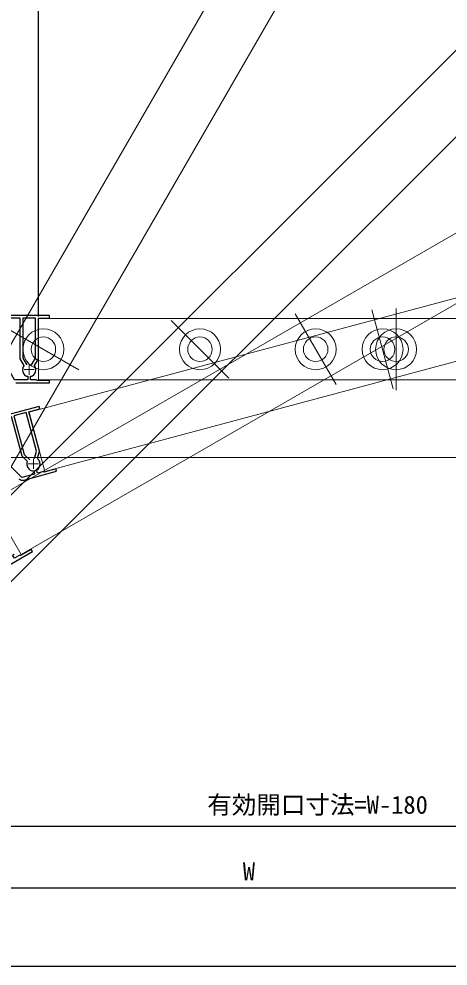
# Model space of a CAD drawing. Units: millimetres, scale not verified. Extents: x -525 to 525, y -783 to 780.
# Drawn here: x -112.5 to 97.4, y -783.2 to -319.5 of the extents above; entities that cross this region are included whole.
import ezdxf
from ezdxf.enums import TextEntityAlignment as Align

# ---------------------------------------------------------------- set-up
doc = ezdxf.new("R2010")
doc.units = ezdxf.units.MM
doc.header["$LTSCALE"] = 4
for name, color, linetype in [('0-3_YKK_11', 7, 'Continuous'), ('0-4_YKK_11E', 7, 'Continuous'), ('0-8_YKK_D', 6, 'Continuous'), ('0-9_YKK_ZWAK', 7, 'Continuous')]:
    doc.layers.add(name, color=color, linetype=linetype)
doc.layers.add('0-5_YKK_12', color=2, linetype='Continuous', lineweight=18)
doc.styles.add('ＭＳ ゴシック', font='')
doc.styles.get('ＭＳ ゴシック').set_extended_font_data('MS Gothic')

msp = doc.modelspace()

# ---------------------------------------------------------------- linework, layer by layer
at = {"layer": '0-3_YKK_11'}
for p, q in [((-110.7, -491.196), (-110.7, -491.396)), ((-104.3, -491.396), (-104.3, -491.196))]:
    msp.add_line(p, q, dxfattribs=at)
for points in [[(-97.5, -464.796), (-123.113, -464.796), (-123.21, -464.871), (-123.77, -464.926), (-123.882, -464.872)], [(-123.3, -465.896), (-112, -465.896), (-112, -485.962), (-110.17, -489.131), (-110.179, -489.445)], [(-106.31, -488.894), (-104.4, -485.587), (-104.4, -465.996), (-110.6, -465.996), (-110.6, -485.587), (-108.69, -488.894)], [(-104.821, -489.445), (-104.83, -489.131), (-103, -485.962), (-103, -465.996), (-97.5, -465.996), (-97.5, -464.796)], [(-109.135, -494.313), (-108.858, -494.396), (-108.8, -494.396), (-108.2, -494.396), (-108.2, -496.196), (-114.629, -496.196), (-121.949, -483.517), (-123.164, -478.984), (-124.612, -479.372), (-123.398, -483.905)], [(-114.051, -497.696), (-97.5, -497.696), (-97.5, -496.496), (-103.5, -496.496), (-104.143, -496.196), (-106.8, -496.196), (-106.8, -494.396), (-106.2, -494.396), (-106.142, -494.396), (-105.865, -494.313)]]:
    msp.add_lwpolyline(points, dxfattribs=at)
for centre, radius, start, end in [((-107.5, -491.196), 3.2, 146.83373, 180), ((-107.2, -491.396), 3.5, 180, 236.44269), ((-107.8, -491.396), 3.5, 303.55731, 360), ((-107.5, -491.196), 3.2, 360, 33.16627)]:
    msp.add_arc(centre, radius, start, end, dxfattribs=at)
at = {"layer": '0-4_YKK_11E'}
for p, q in [((-102.289, -536.68), (-102.341, -536.487)), ((-108.523, -538.143), (-108.471, -538.336))]:
    msp.add_line(p, q, dxfattribs=at)
for points in [[(-102.606, -509.226), (-127.346, -515.855), (-127.42, -515.953), (-127.947, -516.151), (-128.069, -516.128)], [(-103.298, -534.931), (-103.388, -534.63), (-102.44, -531.094), (-107.608, -511.809), (-102.295, -510.386), (-102.606, -509.226)], [(-127.242, -516.966), (-116.327, -514.042), (-111.134, -533.424), (-108.546, -536.012), (-108.473, -536.317)], [(-104.878, -534.784), (-103.89, -531.094), (-108.96, -512.171), (-114.949, -513.776), (-109.878, -532.699), (-107.178, -535.4)], [(-106.205, -540.749), (-105.916, -540.758), (-105.86, -540.742), (-105.28, -540.587), (-104.814, -542.326), (-111.024, -543.99), (-121.376, -533.637), (-123.723, -529.573), (-125.022, -530.323), (-122.675, -534.387)], [(-110.078, -545.289), (-94.091, -541.005), (-94.401, -539.846), (-100.197, -541.399), (-100.896, -541.276), (-103.462, -541.963), (-103.928, -540.225), (-103.348, -540.07), (-103.292, -540.054), (-103.047, -539.902)], [(-120.247, -588.518), (-105.913, -580.242), (-106.513, -579.203), (-111.709, -582.203), (-112.416, -582.265), (-114.717, -583.593), (-115.617, -582.034), (-115.097, -581.734), (-115.047, -581.705), (-114.849, -581.495)]]:
    msp.add_lwpolyline(points, dxfattribs=at)
for centre, radius, start, end in [((-105.432, -537.315), 3.2, 161.83373, 195), ((-105.432, -537.315), 3.2, 15, 48.16627), ((-105.67, -537.586), 3.5, 318.55731, 15), ((-105.091, -537.431), 3.5, 195, 251.44269), ((-110.725, -542.874), 2.5, 225, 285)]:
    msp.add_arc(centre, radius, start, end, dxfattribs=at)
at = {"layer": '0-5_YKK_12'}
for p, q in [((30.816, -223.724), (-201.034, -625.3)), ((-175.053, -640.3), (56.797, -238.724)), ((169.597, -266.498), (-158.289, -594.383)), ((-137.076, -615.596), (190.81, -287.711)), ((275.175, -323.906), (-126.401, -555.756)), ((-111.401, -581.736), (290.175, -349.886)), ((340.357, -392.036), (-107.543, -512.05)), ((-99.778, -541.028), (348.121, -421.014)), ((60.2, -461.928), (70.553, -500.565)), ((72, -461.246), (72, -501.246)), ((360.7, -466.246), (-103, -466.246)), ((-103, -466.246), (-103, -496.246)), ((-38.081, -467.104), (-9.796, -495.388)), ((-38.081, -467.104), (-9.796, -495.388)), ((22.653, -463.926), (42.653, -498.567)), ((-117.864, -471.246), (-83.223, -491.246)), ((-110, -491.196), (-105, -491.196)), ((-107.5, -488.696), (-107.5, -493.696)), ((-103, -496.246), (360.7, -496.246)), ((-107.543, -512.05), (-99.778, -541.028)), ((-444.661, -534.246), (452.058, -534.246)), ((-107.932, -537.315), (-102.932, -537.315)), ((-105.432, -534.815), (-105.432, -539.815)), ((-126.401, -555.756), (-111.401, -581.736))]:
    msp.add_line(p, q, dxfattribs=at)
for centre, radius in [((-100.543, -481.246), 10), ((-23.939, -481.246), 10), ((32.653, -481.246), 10), ((65.376, -481.246), 10), ((72, -481.246), 10), ((-100.543, -481.246), 6), ((-23.939, -481.246), 6), ((32.653, -481.246), 6), ((65.376, -481.246), 6), ((72, -481.246), 6)]:
    msp.add_circle(centre, radius, dxfattribs=at)
at = {"layer": '0-8_YKK_D'}
for p, q in [((-103, -465.246), (-103, -158.619)), ((355.3, -714.906), (-234.382, -714.906)), ((-371, -744.906), (378, -744.906))]:
    msp.add_line(p, q, dxfattribs=at)
at = {"layer": '0-9_YKK_ZWAK'}
msp.add_lwpolyline([(-525, -783.2), (525, -783.2), (525, 746.8)], dxfattribs=at)

# ---------------------------------------------------------------- texts
at = {"layer": '0-8_YKK_D', "style": 'ＭＳ ゴシック'}
for s, p in [('有効開口寸法=W-180', (-20.37, -711.27)), ('W', (-2.977, -743.906))]:
    msp.add_text(s, height=8.798, dxfattribs=at).set_placement(p, align=Align.BOTTOM_LEFT)

doc.saveas('drawing.dxf')
